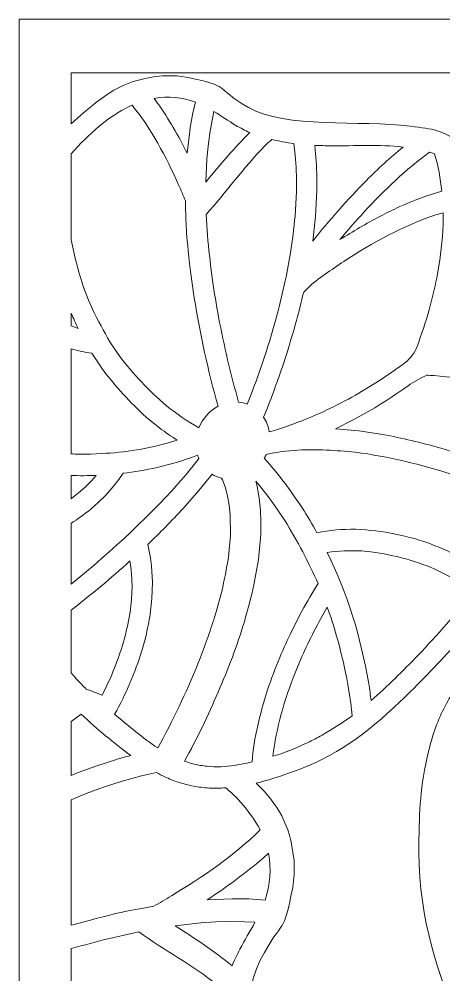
# Model space of a CAD drawing. Header units: centimetres. Extents: x -9.5 to 7.2, y -13.8 to 13.8.
# Drawn here: x 0.1 to 2.68, y 8.04 to 13.85 of the extents above; entities that cross this region are included whole.
import ezdxf

# ---------------------------------------------------------------- set-up
doc = ezdxf.new("R2010")
doc.units = ezdxf.units.CM
doc.header["$MEASUREMENT"] = 0
doc.layers.add('layer 1', color=7, linetype='Continuous')

msp = doc.modelspace()

# ---------------------------------------------------------------- linework, layer by layer
at = {"layer": 'layer 1', "color": 242, "lineweight": 9}
for points, knots in [([(0.09502, 13.84713), (0.09502, 13.84713), (7.15989, 13.84713), (7.15989, 13.84713), (7.15989, 13.84713), (7.15989, 13.84713), (7.15989, -13.84713), (7.15989, -13.84713), (7.15989, -13.84713), (7.15989, -13.84713), (0.09502, -13.84713), (0.09502, -13.84713), (0.09502, -13.84713), (0.09502, -13.84713), (0.09502, 13.84713), (0.09502, 13.84713)], [0, 0, 0, 0, 0.2, 0.2, 0.2, 0.2, 0.4, 0.4, 0.4, 0.4, 0.6, 0.6, 0.6, 0.6, 1, 1, 1, 1]), ([(0.41219, 13.52), (0.41219, 13.52), (2.96224, 13.52), (2.96224, 13.52), (2.96224, 13.52), (2.95481, 13.50614), (2.94742, 13.49221), (2.93996, 13.47814), (2.93996, 13.47814), (2.87587, 13.35315), (2.81813, 13.22754), (2.76723, 13.10275), (2.76723, 13.10275), (2.66038, 13.17317), (2.61745, 13.17785), (2.47259, 13.19685), (2.47259, 13.19685), (2.16677, 13.23313), (1.71566, 13.18118), (1.49009, 13.30989), (1.49009, 13.30989), (1.26379, 13.44274), (1.39188, 13.4337), (1.12167, 13.49265), (1.12167, 13.49265), (1.12167, 13.49265), (1.0692, 13.50048), (1.0692, 13.50048), (1.0692, 13.50048), (1.03435, 13.50328), (1.00107, 13.50378), (0.96589, 13.502), (0.96589, 13.502), (0.7481, 13.48158), (0.63706, 13.40982), (0.47008, 13.26293), (0.47008, 13.26293), (0.47008, 13.26293), (0.41219, 13.21021), (0.41219, 13.21021), (0.41219, 13.21021), (0.41219, 13.21021), (0.41219, 13.52), (0.41219, 13.52)], [0, 0, 0, 0, 0.0833333, 0.0833333, 0.0833333, 0.0833333, 0.1666667, 0.1666667, 0.1666667, 0.1666667, 0.25, 0.25, 0.25, 0.25, 0.3333333, 0.3333333, 0.3333333, 0.3333333, 0.4166667, 0.4166667, 0.4166667, 0.4166667, 0.5, 0.5, 0.5, 0.5, 0.5833333, 0.5833333, 0.5833333, 0.5833333, 0.6666667, 0.6666667, 0.6666667, 0.6666667, 0.75, 0.75, 0.75, 0.75, 0.8333333, 0.8333333, 0.8333333, 0.8333333, 1, 1, 1, 1]), ([(1.11639, 13.03154), (1.11639, 13.03154), (1.13196, 13.16594), (1.13196, 13.16594), (1.13196, 13.16594), (1.14199, 13.22495), (1.15152, 13.28475), (1.16721, 13.3429), (1.16721, 13.3429), (1.08719, 13.37185), (1.00233, 13.38102), (0.91579, 13.36563), (0.91579, 13.36563), (0.91579, 13.36563), (0.93724, 13.33662), (0.93724, 13.33662), (0.93724, 13.33662), (1.00463, 13.24006), (1.06354, 13.13809), (1.11639, 13.03154)], [0, 0, 0, 0, 0.1666667, 0.1666667, 0.1666667, 0.1666667, 0.3333333, 0.3333333, 0.3333333, 0.3333333, 0.5, 0.5, 0.5, 0.5, 0.6666667, 0.6666667, 0.6666667, 0.6666667, 1, 1, 1, 1]), ([(0.41219, 12.50556), (0.41219, 12.50556), (0.41219, 13.02805), (0.41219, 13.02805), (0.41219, 13.02805), (0.46455, 13.08877), (0.52068, 13.1449), (0.58172, 13.1965), (0.58172, 13.1965), (0.58172, 13.1965), (0.61751, 13.22495), (0.61751, 13.22495), (0.61751, 13.22495), (0.66993, 13.26388), (0.72288, 13.29725), (0.78151, 13.32383), (0.78151, 13.32383), (0.8993, 13.18086), (0.98693, 13.0109), (1.06463, 12.83978), (1.06463, 12.83978), (1.07876, 12.80787), (1.09276, 12.77593), (1.10614, 12.74366), (1.10614, 12.74366), (1.11014, 12.57897), (1.10635, 12.58109), (1.13691, 12.31413), (1.13691, 12.31413), (1.13691, 12.31413), (1.15945, 12.15375), (1.15945, 12.15375), (1.15945, 12.15375), (1.19643, 11.93027), (1.2432, 11.70956), (1.30463, 11.4939), (1.30463, 11.4939), (1.25272, 11.46635), (1.2109, 11.41964), (1.18808, 11.36373), (1.18808, 11.36373), (1.11801, 11.40137), (1.05289, 11.44869), (0.99027, 11.49758), (0.99027, 11.49758), (0.88228, 11.59104), (0.78977, 11.68664), (0.70299, 11.80214), (0.70299, 11.80214), (0.70299, 11.80214), (0.66269, 11.86094), (0.66269, 11.86094), (0.66269, 11.86094), (0.61983, 11.93007), (0.59177, 11.9832), (0.55088, 12.06232), (0.55088, 12.06232), (0.55088, 12.06232), (0.51776, 12.13812), (0.51776, 12.13812), (0.51776, 12.13812), (0.51776, 12.13812), (0.48729, 12.21848), (0.48729, 12.21848), (0.48729, 12.21848), (0.48729, 12.21848), (0.45971, 12.30346), (0.45971, 12.30346), (0.45971, 12.30346), (0.45971, 12.30346), (0.43557, 12.39323), (0.43557, 12.39323), (0.43557, 12.39323), (0.43557, 12.39323), (0.4151, 12.48787), (0.4151, 12.48787), (0.4151, 12.48787), (0.4151, 12.48787), (0.41219, 12.50556), (0.41219, 12.50556)], [0, 0, 0, 0, 0.047619, 0.047619, 0.047619, 0.047619, 0.0952381, 0.0952381, 0.0952381, 0.0952381, 0.1428571, 0.1428571, 0.1428571, 0.1428571, 0.1904762, 0.1904762, 0.1904762, 0.1904762, 0.2380952, 0.2380952, 0.2380952, 0.2380952, 0.2857143, 0.2857143, 0.2857143, 0.2857143, 0.3333333, 0.3333333, 0.3333333, 0.3333333, 0.3809524, 0.3809524, 0.3809524, 0.3809524, 0.4285714, 0.4285714, 0.4285714, 0.4285714, 0.4761905, 0.4761905, 0.4761905, 0.4761905, 0.5238095, 0.5238095, 0.5238095, 0.5238095, 0.5714286, 0.5714286, 0.5714286, 0.5714286, 0.6190476, 0.6190476, 0.6190476, 0.6190476, 0.6666667, 0.6666667, 0.6666667, 0.6666667, 0.7142857, 0.7142857, 0.7142857, 0.7142857, 0.7619048, 0.7619048, 0.7619048, 0.7619048, 0.8095238, 0.8095238, 0.8095238, 0.8095238, 0.8571429, 0.8571429, 0.8571429, 0.8571429, 0.9047619, 0.9047619, 0.9047619, 0.9047619, 1, 1, 1, 1]), ([(1.27964, 13.2857), (1.27964, 13.2857), (1.26793, 13.23197), (1.26793, 13.23197), (1.26793, 13.23197), (1.26793, 13.23197), (1.25474, 13.15475), (1.25474, 13.15475), (1.25474, 13.15475), (1.25474, 13.15475), (1.24452, 13.07578), (1.24452, 13.07578), (1.24452, 13.07578), (1.24452, 13.07578), (1.23708, 12.99541), (1.23708, 12.99541), (1.23708, 12.99541), (1.23708, 12.99541), (1.23094, 12.85705), (1.23094, 12.85705), (1.23094, 12.85705), (1.31521, 12.961), (1.40273, 13.06343), (1.49712, 13.15771), (1.49712, 13.15771), (1.46792, 13.17023), (1.44036, 13.18518), (1.41302, 13.20129), (1.41302, 13.20129), (1.36795, 13.22842), (1.32396, 13.25735), (1.27964, 13.2857)], [0, 0, 0, 0, 0.1111111, 0.1111111, 0.1111111, 0.1111111, 0.2222222, 0.2222222, 0.2222222, 0.2222222, 0.3333333, 0.3333333, 0.3333333, 0.3333333, 0.4444444, 0.4444444, 0.4444444, 0.4444444, 0.5555556, 0.5555556, 0.5555556, 0.5555556, 0.6666667, 0.6666667, 0.6666667, 0.6666667, 0.7777778, 0.7777778, 0.7777778, 0.7777778, 1, 1, 1, 1]), ([(1.42941, 11.51947), (1.44766, 11.51777), (1.46519, 11.51363), (1.48172, 11.50745), (1.48172, 11.50745), (1.55673, 11.69211), (1.61774, 11.88147), (1.66956, 12.07334), (1.66956, 12.07334), (1.68713, 12.14265), (1.70328, 12.21184), (1.71834, 12.28165), (1.71834, 12.28165), (1.71834, 12.28165), (1.74517, 12.42716), (1.74517, 12.42716), (1.74517, 12.42716), (1.75634, 12.50181), (1.76552, 12.57552), (1.77283, 12.65045), (1.77283, 12.65045), (1.77283, 12.65045), (1.78081, 12.79996), (1.78081, 12.79996), (1.78081, 12.79996), (1.78081, 12.79996), (1.78112, 12.87415), (1.78112, 12.87415), (1.78112, 12.87415), (1.78112, 12.87415), (1.77875, 12.9476), (1.77875, 12.9476), (1.77875, 12.9476), (1.77875, 12.9476), (1.7734, 13.02012), (1.7734, 13.02012), (1.7734, 13.02012), (1.7734, 13.02012), (1.76514, 13.0907), (1.76514, 13.0907), (1.76514, 13.0907), (1.71973, 13.09673), (1.67516, 13.10538), (1.63082, 13.11588), (1.63082, 13.11588), (1.61668, 13.10307), (1.60302, 13.08967), (1.58939, 13.07645), (1.58939, 13.07645), (1.45703, 12.94427), (1.35266, 12.79325), (1.23308, 12.6604), (1.23308, 12.6604), (1.23308, 12.6604), (1.2432, 12.50158), (1.2432, 12.50158), (1.2432, 12.50158), (1.25088, 12.42089), (1.25998, 12.34109), (1.27061, 12.261), (1.27061, 12.261), (1.2819, 12.18545), (1.29424, 12.11055), (1.3077, 12.03562), (1.3077, 12.03562), (1.34141, 11.86161), (1.38026, 11.6885), (1.42941, 11.51947)], [0, 0, 0, 0, 0.0555556, 0.0555556, 0.0555556, 0.0555556, 0.1111111, 0.1111111, 0.1111111, 0.1111111, 0.1666667, 0.1666667, 0.1666667, 0.1666667, 0.2222222, 0.2222222, 0.2222222, 0.2222222, 0.2777778, 0.2777778, 0.2777778, 0.2777778, 0.3333333, 0.3333333, 0.3333333, 0.3333333, 0.3888889, 0.3888889, 0.3888889, 0.3888889, 0.4444444, 0.4444444, 0.4444444, 0.4444444, 0.5, 0.5, 0.5, 0.5, 0.5555556, 0.5555556, 0.5555556, 0.5555556, 0.6111111, 0.6111111, 0.6111111, 0.6111111, 0.6666667, 0.6666667, 0.6666667, 0.6666667, 0.7222222, 0.7222222, 0.7222222, 0.7222222, 0.7777778, 0.7777778, 0.7777778, 0.7777778, 0.8333333, 0.8333333, 0.8333333, 0.8333333, 0.8888889, 0.8888889, 0.8888889, 0.8888889, 1, 1, 1, 1]), ([(1.89279, 13.07977), (1.90033, 13.01519), (1.9033, 12.95082), (1.90539, 12.88539), (1.90539, 12.88539), (1.90539, 12.88539), (1.90508, 12.80641), (1.90508, 12.80641), (1.90508, 12.80641), (1.90508, 12.80641), (1.89672, 12.64836), (1.89672, 12.64836), (1.89672, 12.64836), (1.89672, 12.64836), (1.87991, 12.49746), (1.87991, 12.49746), (1.87991, 12.49746), (1.98213, 12.62683), (2.09068, 12.74937), (2.20581, 12.86633), (2.20581, 12.86633), (2.24148, 12.90156), (2.27745, 12.9361), (2.31415, 12.97016), (2.31415, 12.97016), (2.35192, 13.00413), (2.38994, 13.03719), (2.42893, 13.06974), (2.42893, 13.06974), (2.28387, 13.08499), (2.13561, 13.0761), (1.98904, 13.07713), (1.98904, 13.07713), (1.95683, 13.07755), (1.92477, 13.07829), (1.89279, 13.07977)], [0, 0, 0, 0, 0.1, 0.1, 0.1, 0.1, 0.2, 0.2, 0.2, 0.2, 0.3, 0.3, 0.3, 0.3, 0.4, 0.4, 0.4, 0.4, 0.5, 0.5, 0.5, 0.5, 0.6, 0.6, 0.6, 0.6, 0.7, 0.7, 0.7, 0.7, 0.8, 0.8, 0.8, 0.8, 1, 1, 1, 1]), ([(2.59039, 13.03853), (2.44585, 12.9333), (2.31546, 12.80676), (2.19218, 12.67517), (2.19218, 12.67517), (2.14185, 12.6201), (2.09248, 12.56432), (2.04476, 12.50682), (2.04476, 12.50682), (2.12447, 12.5574), (2.20513, 12.60428), (2.28806, 12.64836), (2.28806, 12.64836), (2.32806, 12.66879), (2.36809, 12.68831), (2.40877, 12.70721), (2.40877, 12.70721), (2.49192, 12.74377), (2.57762, 12.77895), (2.66467, 12.80077), (2.66467, 12.80077), (2.65615, 12.87822), (2.64302, 12.95512), (2.62012, 13.02838), (2.62012, 13.02838), (2.62012, 13.02838), (2.59039, 13.03853), (2.59039, 13.03853)], [0, 0, 0, 0, 0.125, 0.125, 0.125, 0.125, 0.25, 0.25, 0.25, 0.25, 0.375, 0.375, 0.375, 0.375, 0.5, 0.5, 0.5, 0.5, 0.625, 0.625, 0.625, 0.625, 0.75, 0.75, 0.75, 0.75, 1, 1, 1, 1]), ([(1.58095, 11.42783), (1.59815, 11.40187), (1.61003, 11.37145), (1.61507, 11.33827), (1.61507, 11.33827), (1.68249, 11.35771), (1.74833, 11.38069), (1.81461, 11.40601), (1.81461, 11.40601), (1.86579, 11.42681), (1.91615, 11.44869), (1.96659, 11.47184), (1.96659, 11.47184), (2.02507, 11.50025), (2.08234, 11.52997), (2.13972, 11.5614), (2.13972, 11.5614), (2.13972, 11.5614), (2.26382, 11.6358), (2.26382, 11.6358), (2.26382, 11.6358), (2.32383, 11.6752), (2.3827, 11.71549), (2.44028, 11.75855), (2.44028, 11.75855), (2.47584, 11.78516), (2.50045, 11.82165), (2.51375, 11.85709), (2.51375, 11.85709), (2.54135, 11.93042), (2.56554, 12.00422), (2.58746, 12.07962), (2.58746, 12.07962), (2.60511, 12.14464), (2.62055, 12.20918), (2.6342, 12.27508), (2.6342, 12.27508), (2.6342, 12.27508), (2.65249, 12.38206), (2.65249, 12.38206), (2.65249, 12.38206), (2.66506, 12.47746), (2.67512, 12.57501), (2.67237, 12.67039), (2.67237, 12.67039), (2.46992, 12.61223), (2.27954, 12.50838), (2.09835, 12.39343), (2.09835, 12.39343), (2.02106, 12.34318), (1.94481, 12.291), (1.87146, 12.23434), (1.87146, 12.23434), (1.82581, 12.18387), (1.82841, 12.20727), (1.81362, 12.14378), (1.81362, 12.14378), (1.78131, 12.00542), (1.73967, 11.86825), (1.69513, 11.73306), (1.69513, 11.73306), (1.65987, 11.63041), (1.62295, 11.52809), (1.58095, 11.42783)], [0, 0, 0, 0, 0.0588235, 0.0588235, 0.0588235, 0.0588235, 0.1176471, 0.1176471, 0.1176471, 0.1176471, 0.1764706, 0.1764706, 0.1764706, 0.1764706, 0.2352941, 0.2352941, 0.2352941, 0.2352941, 0.2941176, 0.2941176, 0.2941176, 0.2941176, 0.3529412, 0.3529412, 0.3529412, 0.3529412, 0.4117647, 0.4117647, 0.4117647, 0.4117647, 0.4705882, 0.4705882, 0.4705882, 0.4705882, 0.5294118, 0.5294118, 0.5294118, 0.5294118, 0.5882353, 0.5882353, 0.5882353, 0.5882353, 0.6470588, 0.6470588, 0.6470588, 0.6470588, 0.7058824, 0.7058824, 0.7058824, 0.7058824, 0.7647059, 0.7647059, 0.7647059, 0.7647059, 0.8235294, 0.8235294, 0.8235294, 0.8235294, 0.8823529, 0.8823529, 0.8823529, 0.8823529, 1, 1, 1, 1]), ([(0.41219, 11.98222), (0.41219, 11.98222), (0.41219, 12.05931), (0.41219, 12.05931), (0.41219, 12.05931), (0.42511, 12.02835), (0.43875, 11.99774), (0.45369, 11.96764), (0.45369, 11.96764), (0.43961, 11.97219), (0.42587, 11.97705), (0.41219, 11.98222)], [0, 0, 0, 0, 0.25, 0.25, 0.25, 0.25, 0.5, 0.5, 0.5, 0.5, 1, 1, 1, 1]), ([(0.41219, 11.20467), (0.41219, 11.20467), (0.41219, 11.84253), (0.41219, 11.84253), (0.41219, 11.84253), (0.45257, 11.83047), (0.4934, 11.82175), (0.53651, 11.81768), (0.53651, 11.81768), (0.53651, 11.81768), (0.60173, 11.71918), (0.60173, 11.71918), (0.60173, 11.71918), (0.68315, 11.61083), (0.76943, 11.519), (0.86804, 11.42736), (0.86804, 11.42736), (0.86804, 11.42736), (0.95054, 11.36068), (0.95054, 11.36068), (0.95054, 11.36068), (0.98523, 11.33534), (1.02005, 11.31103), (1.05613, 11.28777), (1.05613, 11.28777), (1.05613, 11.28777), (0.99458, 11.26914), (0.99458, 11.26914), (0.99458, 11.26914), (0.99458, 11.26914), (0.91518, 11.24902), (0.91518, 11.24902), (0.91518, 11.24902), (0.91518, 11.24902), (0.83623, 11.23286), (0.83623, 11.23286), (0.83623, 11.23286), (0.83623, 11.23286), (0.75796, 11.22039), (0.75796, 11.22039), (0.75796, 11.22039), (0.67719, 11.21092), (0.62486, 11.20778), (0.52886, 11.20248), (0.52886, 11.20248), (0.52886, 11.20248), (0.45498, 11.20236), (0.45498, 11.20236), (0.45498, 11.20236), (0.44063, 11.20303), (0.42638, 11.20383), (0.41219, 11.20467)], [0, 0, 0, 0, 0.0714286, 0.0714286, 0.0714286, 0.0714286, 0.1428571, 0.1428571, 0.1428571, 0.1428571, 0.2142857, 0.2142857, 0.2142857, 0.2142857, 0.2857143, 0.2857143, 0.2857143, 0.2857143, 0.3571429, 0.3571429, 0.3571429, 0.3571429, 0.4285714, 0.4285714, 0.4285714, 0.4285714, 0.5, 0.5, 0.5, 0.5, 0.5714286, 0.5714286, 0.5714286, 0.5714286, 0.6428571, 0.6428571, 0.6428571, 0.6428571, 0.7142857, 0.7142857, 0.7142857, 0.7142857, 0.7857143, 0.7857143, 0.7857143, 0.7857143, 0.8571429, 0.8571429, 0.8571429, 0.8571429, 1, 1, 1, 1]), ([(2.57314, 11.68283), (2.53315, 11.66248), (2.49598, 11.64494), (2.45915, 11.6186), (2.45915, 11.6186), (2.39321, 11.57114), (2.32563, 11.52756), (2.2568, 11.48504), (2.2568, 11.48504), (2.2568, 11.48504), (2.12986, 11.41329), (2.12986, 11.41329), (2.12986, 11.41329), (2.12986, 11.41329), (2.01922, 11.35768), (2.01922, 11.35768), (2.01922, 11.35768), (2.01922, 11.35768), (2.16106, 11.34491), (2.16106, 11.34491), (2.16106, 11.34491), (2.16106, 11.34491), (2.30695, 11.32292), (2.30695, 11.32292), (2.30695, 11.32292), (2.42378, 11.30067), (2.53706, 11.27253), (2.65133, 11.24163), (2.65133, 11.24163), (2.83979, 11.18514), (3.02479, 11.11881), (3.20329, 11.03721), (3.20329, 11.03721), (3.20329, 11.03721), (3.2284, 11.12438), (3.2284, 11.12438), (3.2284, 11.12438), (3.25798, 11.24248), (3.27951, 11.3609), (3.28683, 11.48138), (3.28683, 11.48138), (3.28683, 11.48138), (3.27769, 11.48698), (3.27769, 11.48698), (3.27769, 11.48698), (3.25848, 11.49834), (3.23897, 11.50894), (3.21912, 11.51915), (3.21912, 11.51915), (3.03309, 11.61182), (2.82547, 11.66555), (2.61519, 11.68039), (2.61519, 11.68039), (2.60118, 11.6813), (2.58714, 11.68216), (2.57314, 11.68283)], [0, 0, 0, 0, 0.0666667, 0.0666667, 0.0666667, 0.0666667, 0.1333333, 0.1333333, 0.1333333, 0.1333333, 0.2, 0.2, 0.2, 0.2, 0.2666667, 0.2666667, 0.2666667, 0.2666667, 0.3333333, 0.3333333, 0.3333333, 0.3333333, 0.4, 0.4, 0.4, 0.4, 0.4666667, 0.4666667, 0.4666667, 0.4666667, 0.5333333, 0.5333333, 0.5333333, 0.5333333, 0.6, 0.6, 0.6, 0.6, 0.6666667, 0.6666667, 0.6666667, 0.6666667, 0.7333333, 0.7333333, 0.7333333, 0.7333333, 0.8, 0.8, 0.8, 0.8, 0.8666667, 0.8666667, 0.8666667, 0.8666667, 1, 1, 1, 1]), ([(1.59664, 11.20102), (1.5932, 11.19314), (1.58944, 11.18548), (1.58528, 11.17803), (1.58528, 11.17803), (1.63046, 11.12765), (1.67264, 11.07529), (1.71462, 11.02171), (1.71462, 11.02171), (1.7834, 10.92672), (1.8498, 10.82965), (1.9058, 10.72512), (1.9058, 10.72512), (1.98386, 10.74201), (2.06212, 10.7463), (2.14061, 10.7473), (2.14061, 10.7473), (2.31021, 10.73789), (2.45688, 10.70988), (2.61492, 10.65052), (2.61492, 10.65052), (2.65283, 10.63513), (2.69002, 10.61891), (2.72709, 10.60163), (2.72709, 10.60163), (2.79888, 10.56607), (2.86757, 10.52748), (2.93417, 10.48275), (2.93417, 10.48275), (2.9811, 10.55241), (3.02348, 10.62481), (3.06299, 10.69917), (3.06299, 10.69917), (3.09835, 10.76829), (3.1318, 10.83888), (3.15924, 10.9115), (3.15924, 10.9115), (3.01994, 10.97514), (2.87743, 11.02947), (2.73199, 11.07833), (2.73199, 11.07833), (2.53663, 11.14047), (2.34268, 11.18754), (2.1382, 11.21538), (2.1382, 11.21538), (2.01921, 11.22603), (1.90862, 11.23282), (1.78858, 11.22787), (1.78858, 11.22787), (1.72506, 11.22244), (1.66037, 11.21761), (1.59767, 11.20131), (1.59767, 11.20131), (1.59734, 11.20123), (1.59698, 11.20108), (1.59664, 11.20102)], [0, 0, 0, 0, 0.0666667, 0.0666667, 0.0666667, 0.0666667, 0.1333333, 0.1333333, 0.1333333, 0.1333333, 0.2, 0.2, 0.2, 0.2, 0.2666667, 0.2666667, 0.2666667, 0.2666667, 0.3333333, 0.3333333, 0.3333333, 0.3333333, 0.4, 0.4, 0.4, 0.4, 0.4666667, 0.4666667, 0.4666667, 0.4666667, 0.5333333, 0.5333333, 0.5333333, 0.5333333, 0.6, 0.6, 0.6, 0.6, 0.6666667, 0.6666667, 0.6666667, 0.6666667, 0.7333333, 0.7333333, 0.7333333, 0.7333333, 0.8, 0.8, 0.8, 0.8, 0.8666667, 0.8666667, 0.8666667, 0.8666667, 1, 1, 1, 1]), ([(0.41219, 10.41378), (0.41219, 10.41378), (0.41219, 10.78297), (0.41219, 10.78297), (0.41219, 10.78297), (0.45207, 10.80871), (0.49147, 10.837), (0.53069, 10.86839), (0.53069, 10.86839), (0.53069, 10.86839), (0.57585, 10.90875), (0.57585, 10.90875), (0.57585, 10.90875), (0.57585, 10.90875), (0.61935, 10.95212), (0.61935, 10.95212), (0.61935, 10.95212), (0.61935, 10.95212), (0.66095, 10.99872), (0.66095, 10.99872), (0.66095, 10.99872), (0.66095, 10.99872), (0.70032, 11.04852), (0.70032, 11.04852), (0.70032, 11.04852), (0.70032, 11.04852), (0.72672, 11.08661), (0.72672, 11.08661), (0.72672, 11.08661), (0.79619, 11.09472), (0.86422, 11.10768), (0.93326, 11.12178), (0.93326, 11.12178), (1.01641, 11.14275), (1.09946, 11.16513), (1.1804, 11.19634), (1.1804, 11.19634), (1.18249, 11.18977), (1.18487, 11.18343), (1.18755, 11.17715), (1.18755, 11.17715), (1.15826, 11.13885), (1.12815, 11.10157), (1.09741, 11.06429), (1.09741, 11.06429), (0.91195, 10.84894), (0.65768, 10.61242), (0.41219, 10.41378)], [0, 0, 0, 0, 0.0769231, 0.0769231, 0.0769231, 0.0769231, 0.1538462, 0.1538462, 0.1538462, 0.1538462, 0.2307692, 0.2307692, 0.2307692, 0.2307692, 0.3076923, 0.3076923, 0.3076923, 0.3076923, 0.3846154, 0.3846154, 0.3846154, 0.3846154, 0.4615385, 0.4615385, 0.4615385, 0.4615385, 0.5384615, 0.5384615, 0.5384615, 0.5384615, 0.6153846, 0.6153846, 0.6153846, 0.6153846, 0.6923077, 0.6923077, 0.6923077, 0.6923077, 0.7692308, 0.7692308, 0.7692308, 0.7692308, 0.8461538, 0.8461538, 0.8461538, 0.8461538, 1, 1, 1, 1]), ([(0.41219, 10.93203), (0.41219, 10.93203), (0.41219, 11.07324), (0.41219, 11.07324), (0.41219, 11.07324), (0.46259, 11.07169), (0.51319, 11.07185), (0.56392, 11.07383), (0.56392, 11.07383), (0.56392, 11.07383), (0.5342, 11.04053), (0.5342, 11.04053), (0.5342, 11.04053), (0.5342, 11.04053), (0.49644, 11.00284), (0.49644, 11.00284), (0.49644, 11.00284), (0.49644, 11.00284), (0.45688, 10.96761), (0.45688, 10.96761), (0.45688, 10.96761), (0.45688, 10.96761), (0.41586, 10.93467), (0.41586, 10.93467), (0.41586, 10.93467), (0.41586, 10.93467), (0.41219, 10.93203), (0.41219, 10.93203)], [0, 0, 0, 0, 0.125, 0.125, 0.125, 0.125, 0.25, 0.25, 0.25, 0.25, 0.375, 0.375, 0.375, 0.375, 0.5, 0.5, 0.5, 0.5, 0.625, 0.625, 0.625, 0.625, 0.75, 0.75, 0.75, 0.75, 1, 1, 1, 1]), ([(0.95423, 9.44617), (1.04512, 9.61376), (1.12435, 9.78531), (1.19544, 9.96207), (1.19544, 9.96207), (1.22942, 10.05091), (1.26034, 10.13934), (1.28896, 10.23003), (1.28896, 10.23003), (1.28896, 10.23003), (1.32705, 10.36888), (1.32705, 10.36888), (1.32705, 10.36888), (1.34291, 10.4382), (1.35611, 10.50602), (1.36717, 10.57601), (1.36717, 10.57601), (1.36717, 10.57601), (1.37955, 10.70896), (1.37955, 10.70896), (1.37955, 10.70896), (1.37955, 10.70896), (1.3783, 10.83451), (1.3783, 10.83451), (1.3783, 10.83451), (1.3783, 10.83451), (1.37213, 10.89373), (1.37213, 10.89373), (1.37213, 10.89373), (1.37213, 10.89373), (1.36198, 10.95013), (1.36198, 10.95013), (1.36198, 10.95013), (1.36198, 10.95013), (1.34784, 11.00344), (1.34784, 11.00344), (1.34784, 11.00344), (1.34784, 11.00344), (1.33164, 11.04788), (1.33164, 11.04788), (1.33164, 11.04788), (1.33164, 11.04788), (1.32588, 11.05653), (1.32588, 11.05653), (1.32588, 11.05653), (1.3051, 11.06184), (1.28573, 11.07034), (1.26807, 11.08153), (1.26807, 11.08153), (1.26807, 11.08153), (1.18802, 10.98202), (1.18802, 10.98202), (1.18802, 10.98202), (1.18802, 10.98202), (1.09216, 10.87293), (1.09216, 10.87293), (1.09216, 10.87293), (1.02204, 10.79774), (0.95093, 10.72413), (0.87659, 10.65373), (0.87659, 10.65373), (0.87659, 10.65373), (0.89354, 10.57373), (0.89354, 10.57373), (0.89354, 10.57373), (0.89354, 10.57373), (0.90022, 10.5238), (0.90022, 10.5238), (0.90022, 10.5238), (0.90022, 10.5238), (0.90607, 10.42425), (0.90607, 10.42425), (0.90607, 10.42425), (0.90607, 10.42425), (0.90283, 10.32625), (0.90283, 10.32625), (0.90283, 10.32625), (0.90283, 10.32625), (0.89202, 10.2307), (0.89202, 10.2307), (0.89202, 10.2307), (0.88433, 10.18444), (0.87529, 10.13934), (0.86464, 10.09358), (0.86464, 10.09358), (0.86464, 10.09358), (0.84087, 10.00768), (0.84087, 10.00768), (0.84087, 10.00768), (0.79825, 9.87367), (0.74467, 9.7453), (0.67557, 9.62233), (0.67557, 9.62233), (0.7607, 9.55023), (0.84507, 9.47839), (0.93821, 9.41721), (0.93821, 9.41721), (0.93821, 9.41721), (0.95423, 9.44617), (0.95423, 9.44617)], [0, 0, 0, 0, 0.0384615, 0.0384615, 0.0384615, 0.0384615, 0.0769231, 0.0769231, 0.0769231, 0.0769231, 0.1153846, 0.1153846, 0.1153846, 0.1153846, 0.1538462, 0.1538462, 0.1538462, 0.1538462, 0.1923077, 0.1923077, 0.1923077, 0.1923077, 0.2307692, 0.2307692, 0.2307692, 0.2307692, 0.2692308, 0.2692308, 0.2692308, 0.2692308, 0.3076923, 0.3076923, 0.3076923, 0.3076923, 0.3461538, 0.3461538, 0.3461538, 0.3461538, 0.3846154, 0.3846154, 0.3846154, 0.3846154, 0.4230769, 0.4230769, 0.4230769, 0.4230769, 0.4615385, 0.4615385, 0.4615385, 0.4615385, 0.5, 0.5, 0.5, 0.5, 0.5384615, 0.5384615, 0.5384615, 0.5384615, 0.5769231, 0.5769231, 0.5769231, 0.5769231, 0.6153846, 0.6153846, 0.6153846, 0.6153846, 0.6538462, 0.6538462, 0.6538462, 0.6538462, 0.6923077, 0.6923077, 0.6923077, 0.6923077, 0.7307692, 0.7307692, 0.7307692, 0.7307692, 0.7692308, 0.7692308, 0.7692308, 0.7692308, 0.8076923, 0.8076923, 0.8076923, 0.8076923, 0.8461538, 0.8461538, 0.8461538, 0.8461538, 0.8846154, 0.8846154, 0.8846154, 0.8846154, 0.9230769, 0.9230769, 0.9230769, 0.9230769, 1, 1, 1, 1]), ([(1.53321, 11.03809), (1.53321, 11.03809), (1.54169, 11.00637), (1.54169, 11.00637), (1.54169, 11.00637), (1.54169, 11.00637), (1.55435, 10.9353), (1.55435, 10.9353), (1.55435, 10.9353), (1.55435, 10.9353), (1.56199, 10.86263), (1.56199, 10.86263), (1.56199, 10.86263), (1.56199, 10.86263), (1.56492, 10.78872), (1.56492, 10.78872), (1.56492, 10.78872), (1.56492, 10.78872), (1.56351, 10.71375), (1.56351, 10.71375), (1.56351, 10.71375), (1.56351, 10.71375), (1.54946, 10.5621), (1.54946, 10.5621), (1.54946, 10.5621), (1.54946, 10.5621), (1.52261, 10.40966), (1.52261, 10.40966), (1.52261, 10.40966), (1.50517, 10.33348), (1.48585, 10.2591), (1.46414, 10.18395), (1.46414, 10.18395), (1.44129, 10.11131), (1.4171, 10.03988), (1.39117, 9.96815), (1.39117, 9.96815), (1.33621, 9.82451), (1.27595, 9.68522), (1.20908, 9.54651), (1.20908, 9.54651), (1.17409, 9.47591), (1.13831, 9.40572), (1.09993, 9.33683), (1.09993, 9.33683), (1.11911, 9.33013), (1.13863, 9.32419), (1.15891, 9.31886), (1.15891, 9.31886), (1.18504, 9.31322), (1.21056, 9.3089), (1.23718, 9.30566), (1.23718, 9.30566), (1.26556, 9.30353), (1.29304, 9.30283), (1.3216, 9.30322), (1.3216, 9.30322), (1.3216, 9.30322), (1.38211, 9.30822), (1.38211, 9.30822), (1.38211, 9.30822), (1.42539, 9.31456), (1.46807, 9.32248), (1.51101, 9.33211), (1.51101, 9.33211), (1.52212, 9.48005), (1.55988, 9.62746), (1.60522, 9.77002), (1.60522, 9.77002), (1.62788, 9.83687), (1.65243, 9.90217), (1.67912, 9.96774), (1.67912, 9.96774), (1.70301, 10.02325), (1.7279, 10.0777), (1.75416, 10.13232), (1.75416, 10.13232), (1.75416, 10.13232), (1.81461, 10.249), (1.81461, 10.249), (1.81461, 10.249), (1.84616, 10.30546), (1.8783, 10.36106), (1.91208, 10.41625), (1.91208, 10.41625), (1.86028, 10.53731), (1.78372, 10.68168), (1.70973, 10.80067), (1.70973, 10.80067), (1.70973, 10.80067), (1.66398, 10.86887), (1.66398, 10.86887), (1.66398, 10.86887), (1.66398, 10.86887), (1.61496, 10.93649), (1.61496, 10.93649), (1.61496, 10.93649), (1.61496, 10.93649), (1.56265, 11.00344), (1.56265, 11.00344), (1.56265, 11.00344), (1.56265, 11.00344), (1.53321, 11.03809), (1.53321, 11.03809)], [0, 0, 0, 0, 0.037037, 0.037037, 0.037037, 0.037037, 0.0740741, 0.0740741, 0.0740741, 0.0740741, 0.1111111, 0.1111111, 0.1111111, 0.1111111, 0.1481481, 0.1481481, 0.1481481, 0.1481481, 0.1851852, 0.1851852, 0.1851852, 0.1851852, 0.2222222, 0.2222222, 0.2222222, 0.2222222, 0.2592593, 0.2592593, 0.2592593, 0.2592593, 0.2962963, 0.2962963, 0.2962963, 0.2962963, 0.3333333, 0.3333333, 0.3333333, 0.3333333, 0.3703704, 0.3703704, 0.3703704, 0.3703704, 0.4074074, 0.4074074, 0.4074074, 0.4074074, 0.4444444, 0.4444444, 0.4444444, 0.4444444, 0.4814815, 0.4814815, 0.4814815, 0.4814815, 0.5185185, 0.5185185, 0.5185185, 0.5185185, 0.5555556, 0.5555556, 0.5555556, 0.5555556, 0.5925926, 0.5925926, 0.5925926, 0.5925926, 0.6296296, 0.6296296, 0.6296296, 0.6296296, 0.6666667, 0.6666667, 0.6666667, 0.6666667, 0.7037037, 0.7037037, 0.7037037, 0.7037037, 0.7407407, 0.7407407, 0.7407407, 0.7407407, 0.7777778, 0.7777778, 0.7777778, 0.7777778, 0.8148148, 0.8148148, 0.8148148, 0.8148148, 0.8518519, 0.8518519, 0.8518519, 0.8518519, 0.8888889, 0.8888889, 0.8888889, 0.8888889, 0.9259259, 0.9259259, 0.9259259, 0.9259259, 1, 1, 1, 1]), ([(3.69231, 6.18331), (3.67971, 6.19698), (3.66708, 6.21077), (3.6544, 6.22484), (3.6544, 6.22484), (3.6544, 6.22484), (3.58504, 6.3056), (3.58504, 6.3056), (3.58504, 6.3056), (3.17892, 6.80178), (3.36069, 6.54171), (3.05689, 7.12337), (3.05689, 7.12337), (2.95352, 7.32544), (2.85863, 7.53082), (2.76973, 7.73923), (2.76973, 7.73923), (2.61094, 8.12506), (2.51668, 8.42742), (2.52556, 8.86471), (2.52556, 8.86471), (2.5299, 9.07856), (2.5344, 9.19899), (2.5976, 9.45036), (2.5976, 9.45036), (2.61206, 9.49896), (2.62793, 9.5452), (2.64645, 9.59205), (2.64645, 9.59205), (2.66587, 9.63557), (2.68641, 9.67658), (2.70949, 9.71781), (2.70949, 9.71781), (2.73346, 9.75654), (2.75816, 9.79277), (2.78516, 9.82901), (2.78516, 9.82901), (2.81292, 9.86318), (2.84128, 9.89543), (2.87141, 9.92717), (2.87141, 9.92717), (2.92098, 9.9759), (2.97223, 10.01999), (3.02643, 10.06184), (3.02643, 10.06184), (3.02643, 10.06184), (3.03459, 10.07032), (3.03459, 10.07032), (3.03459, 10.07032), (3.03459, 10.07032), (3.0354, 10.06876), (3.0354, 10.06876), (3.0354, 10.06876), (3.04618, 10.07703), (3.05702, 10.08514), (3.06806, 10.09324), (3.06806, 10.09324), (3.26507, 10.23197), (3.52548, 10.38707), (3.74418, 10.49337), (3.74418, 10.49337), (3.78736, 10.5139), (3.83115, 10.53322), (3.87541, 10.55148), (3.87541, 10.55148), (3.7575, 10.64094), (3.6301, 10.74968), (3.53078, 10.84775), (3.53078, 10.84775), (3.46337, 10.91577), (3.40048, 10.98891), (3.3437, 11.06691), (3.3437, 11.06691), (3.30483, 10.93326), (3.24868, 10.79467), (3.17108, 10.64306), (3.17108, 10.64306), (3.17108, 10.64306), (3.13577, 10.57801), (3.13577, 10.57801), (3.13577, 10.57801), (2.9142, 10.19139), (3.0378, 10.37356), (2.73678, 10.03407), (2.73678, 10.03407), (2.63175, 9.91753), (2.52256, 9.80581), (2.40996, 9.69742), (2.40996, 9.69742), (2.20013, 9.50047), (2.02843, 9.36596), (1.74552, 9.2674), (1.74552, 9.2674), (1.66615, 9.23973), (1.60652, 9.21948), (1.5368, 9.20373), (1.5368, 9.20373), (1.67108, 9.06909), (1.73995, 8.95784), (1.76509, 8.74521), (1.76509, 8.74521), (1.76797, 8.70635), (1.76818, 8.66917), (1.76585, 8.62982), (1.76585, 8.62982), (1.76585, 8.62982), (1.75826, 8.56992), (1.75826, 8.56992), (1.75826, 8.56992), (1.69838, 8.25855), (1.70548, 8.40282), (1.56123, 8.12733), (1.56123, 8.12733), (1.42362, 7.85725), (1.48906, 7.37426), (1.45892, 7.02809), (1.45892, 7.02809), (1.47597, 7.02841), (1.49311, 7.02856), (1.51025, 7.02856), (1.51025, 7.02856), (1.67314, 7.026), (1.8327, 7.00513), (1.99454, 6.9717), (1.99454, 6.9717), (2.42878, 6.87628), (2.90063, 6.67723), (3.36377, 6.39843), (3.36377, 6.39843), (3.47441, 6.32986), (3.57832, 6.26293), (3.69231, 6.18331)], [0, 0, 0, 0, 0.0294118, 0.0294118, 0.0294118, 0.0294118, 0.0588235, 0.0588235, 0.0588235, 0.0588235, 0.0882353, 0.0882353, 0.0882353, 0.0882353, 0.1176471, 0.1176471, 0.1176471, 0.1176471, 0.1470588, 0.1470588, 0.1470588, 0.1470588, 0.1764706, 0.1764706, 0.1764706, 0.1764706, 0.2058824, 0.2058824, 0.2058824, 0.2058824, 0.2352941, 0.2352941, 0.2352941, 0.2352941, 0.2647059, 0.2647059, 0.2647059, 0.2647059, 0.2941176, 0.2941176, 0.2941176, 0.2941176, 0.3235294, 0.3235294, 0.3235294, 0.3235294, 0.3529412, 0.3529412, 0.3529412, 0.3529412, 0.3823529, 0.3823529, 0.3823529, 0.3823529, 0.4117647, 0.4117647, 0.4117647, 0.4117647, 0.4411765, 0.4411765, 0.4411765, 0.4411765, 0.4705882, 0.4705882, 0.4705882, 0.4705882, 0.5, 0.5, 0.5, 0.5, 0.5294118, 0.5294118, 0.5294118, 0.5294118, 0.5588235, 0.5588235, 0.5588235, 0.5588235, 0.5882353, 0.5882353, 0.5882353, 0.5882353, 0.6176471, 0.6176471, 0.6176471, 0.6176471, 0.6470588, 0.6470588, 0.6470588, 0.6470588, 0.6764706, 0.6764706, 0.6764706, 0.6764706, 0.7058824, 0.7058824, 0.7058824, 0.7058824, 0.7352941, 0.7352941, 0.7352941, 0.7352941, 0.7647059, 0.7647059, 0.7647059, 0.7647059, 0.7941176, 0.7941176, 0.7941176, 0.7941176, 0.8235294, 0.8235294, 0.8235294, 0.8235294, 0.8529412, 0.8529412, 0.8529412, 0.8529412, 0.8823529, 0.8823529, 0.8823529, 0.8823529, 0.9117647, 0.9117647, 0.9117647, 0.9117647, 0.9411765, 0.9411765, 0.9411765, 0.9411765, 1, 1, 1, 1]), ([(1.9676, 10.60543), (2.09231, 10.35466), (2.17004, 10.0972), (2.22034, 9.80717), (2.22034, 9.80717), (2.22568, 9.77329), (2.23077, 9.73945), (2.23506, 9.70527), (2.23506, 9.70527), (2.33473, 9.79142), (2.42795, 9.88571), (2.52006, 9.98073), (2.52006, 9.98073), (2.63911, 10.10518), (2.75521, 10.23449), (2.85782, 10.3743), (2.85782, 10.3743), (2.77628, 10.42909), (2.69067, 10.47377), (2.60084, 10.51322), (2.60084, 10.51322), (2.46088, 10.57005), (2.32937, 10.60043), (2.17832, 10.6153), (2.17832, 10.6153), (2.10798, 10.61762), (2.0383, 10.61685), (1.9676, 10.60543)], [0, 0, 0, 0, 0.125, 0.125, 0.125, 0.125, 0.25, 0.25, 0.25, 0.25, 0.375, 0.375, 0.375, 0.375, 0.5, 0.5, 0.5, 0.5, 0.625, 0.625, 0.625, 0.625, 0.75, 0.75, 0.75, 0.75, 1, 1, 1, 1]), ([(0.41219, 9.873), (0.41219, 9.873), (0.41219, 10.25506), (0.41219, 10.25506), (0.41219, 10.25506), (0.53441, 10.35005), (0.65348, 10.44973), (0.76892, 10.5538), (0.76892, 10.5538), (0.78821, 10.45195), (0.78304, 10.34631), (0.76927, 10.2418), (0.76927, 10.2418), (0.76927, 10.2418), (0.75388, 10.15841), (0.75388, 10.15841), (0.75388, 10.15841), (0.74459, 10.11823), (0.73427, 10.07884), (0.72274, 10.03913), (0.72274, 10.03913), (0.68968, 9.93518), (0.64947, 9.83461), (0.59942, 9.73762), (0.59942, 9.73762), (0.56686, 9.75071), (0.53473, 9.76325), (0.5025, 9.77545), (0.5025, 9.77545), (0.4848, 9.79297), (0.46738, 9.81093), (0.45036, 9.82939), (0.45036, 9.82939), (0.43736, 9.84371), (0.42464, 9.85826), (0.41219, 9.873)], [0, 0, 0, 0, 0.1, 0.1, 0.1, 0.1, 0.2, 0.2, 0.2, 0.2, 0.3, 0.3, 0.3, 0.3, 0.4, 0.4, 0.4, 0.4, 0.5, 0.5, 0.5, 0.5, 0.6, 0.6, 0.6, 0.6, 0.7, 0.7, 0.7, 0.7, 0.8, 0.8, 0.8, 0.8, 1, 1, 1, 1]), ([(2.11892, 9.61297), (2.11014, 9.71502), (2.09204, 9.81499), (2.07136, 9.9141), (2.07136, 9.9141), (2.04357, 10.03616), (2.01099, 10.15683), (1.96815, 10.27304), (1.96815, 10.27304), (1.91115, 10.17561), (1.86092, 10.07592), (1.81417, 9.97333), (1.81417, 9.97333), (1.81417, 9.97333), (1.77236, 9.87344), (1.77236, 9.87344), (1.77236, 9.87344), (1.70949, 9.70977), (1.65699, 9.53949), (1.63826, 9.36641), (1.63826, 9.36641), (1.7102, 9.38915), (1.77926, 9.41695), (1.84834, 9.4492), (1.84834, 9.4492), (1.8781, 9.46391), (1.90731, 9.47912), (1.93657, 9.49498), (1.93657, 9.49498), (1.99946, 9.53099), (2.05989, 9.56974), (2.11892, 9.61297)], [0, 0, 0, 0, 0.1111111, 0.1111111, 0.1111111, 0.1111111, 0.2222222, 0.2222222, 0.2222222, 0.2222222, 0.3333333, 0.3333333, 0.3333333, 0.3333333, 0.4444444, 0.4444444, 0.4444444, 0.4444444, 0.5555556, 0.5555556, 0.5555556, 0.5555556, 0.6666667, 0.6666667, 0.6666667, 0.6666667, 0.7777778, 0.7777778, 0.7777778, 0.7777778, 1, 1, 1, 1]), ([(0.41219, 9.24972), (0.41219, 9.24972), (0.41219, 9.57762), (0.41219, 9.57762), (0.41219, 9.57762), (0.41219, 9.57762), (0.47236, 9.62175), (0.47236, 9.62175), (0.47236, 9.62175), (0.56565, 9.53534), (0.67379, 9.4455), (0.77357, 9.37103), (0.77357, 9.37103), (0.74445, 9.36348), (0.71533, 9.35559), (0.68625, 9.34776), (0.68625, 9.34776), (0.68625, 9.34776), (0.56716, 9.3096), (0.56716, 9.3096), (0.56716, 9.3096), (0.56716, 9.3096), (0.45395, 9.2675), (0.45395, 9.2675), (0.45395, 9.2675), (0.45395, 9.2675), (0.41219, 9.24972), (0.41219, 9.24972)], [0, 0, 0, 0, 0.125, 0.125, 0.125, 0.125, 0.25, 0.25, 0.25, 0.25, 0.375, 0.375, 0.375, 0.375, 0.5, 0.5, 0.5, 0.5, 0.625, 0.625, 0.625, 0.625, 0.75, 0.75, 0.75, 0.75, 1, 1, 1, 1]), ([(0.41219, 8.33952), (0.41219, 8.33952), (0.41219, 9.10182), (0.41219, 9.10182), (0.41219, 9.10182), (0.41219, 9.10182), (0.50245, 9.1402), (0.50245, 9.1402), (0.50245, 9.1402), (0.50245, 9.1402), (0.60862, 9.17968), (0.60862, 9.17968), (0.60862, 9.17968), (0.60862, 9.17968), (0.72052, 9.21551), (0.72052, 9.21551), (0.72052, 9.21551), (0.72052, 9.21551), (0.8383, 9.24742), (0.8383, 9.24742), (0.8383, 9.24742), (0.8383, 9.24742), (0.93075, 9.26785), (0.93075, 9.26785), (0.93075, 9.26785), (0.94709, 9.25885), (0.96371, 9.25022), (0.98068, 9.24187), (0.98068, 9.24187), (1.00829, 9.22962), (1.03574, 9.21855), (1.06434, 9.20838), (1.06434, 9.20838), (1.09403, 9.19927), (1.12322, 9.1916), (1.15376, 9.18507), (1.15376, 9.18507), (1.18576, 9.17962), (1.21701, 9.17589), (1.24959, 9.17345), (1.24959, 9.17345), (1.28378, 9.17241), (1.31692, 9.17296), (1.35128, 9.17507), (1.35128, 9.17507), (1.37188, 9.15706), (1.39192, 9.13847), (1.41144, 9.11919), (1.41144, 9.11919), (1.41144, 9.11919), (1.44436, 9.08442), (1.44436, 9.08442), (1.44436, 9.08442), (1.48952, 9.03285), (1.5284, 8.97979), (1.55982, 8.91911), (1.55982, 8.91911), (1.40149, 8.76267), (1.21203, 8.63503), (1.02098, 8.5183), (1.02098, 8.5183), (0.98537, 8.49686), (0.9497, 8.4756), (0.91368, 8.45504), (0.91368, 8.45504), (0.72813, 8.42148), (0.73039, 8.42614), (0.4303, 8.34489), (0.4303, 8.34489), (0.4303, 8.34489), (0.41219, 8.33952), (0.41219, 8.33952)], [0, 0, 0, 0, 0.0526316, 0.0526316, 0.0526316, 0.0526316, 0.1052632, 0.1052632, 0.1052632, 0.1052632, 0.1578947, 0.1578947, 0.1578947, 0.1578947, 0.2105263, 0.2105263, 0.2105263, 0.2105263, 0.2631579, 0.2631579, 0.2631579, 0.2631579, 0.3157895, 0.3157895, 0.3157895, 0.3157895, 0.3684211, 0.3684211, 0.3684211, 0.3684211, 0.4210526, 0.4210526, 0.4210526, 0.4210526, 0.4736842, 0.4736842, 0.4736842, 0.4736842, 0.5263158, 0.5263158, 0.5263158, 0.5263158, 0.5789474, 0.5789474, 0.5789474, 0.5789474, 0.6315789, 0.6315789, 0.6315789, 0.6315789, 0.6842105, 0.6842105, 0.6842105, 0.6842105, 0.7368421, 0.7368421, 0.7368421, 0.7368421, 0.7894737, 0.7894737, 0.7894737, 0.7894737, 0.8421053, 0.8421053, 0.8421053, 0.8421053, 0.8947368, 0.8947368, 0.8947368, 0.8947368, 1, 1, 1, 1]), ([(1.23842, 8.4944), (1.23842, 8.4944), (1.39032, 8.50085), (1.39032, 8.50085), (1.39032, 8.50085), (1.45703, 8.50008), (1.52464, 8.50003), (1.59058, 8.49277), (1.59058, 8.49277), (1.62133, 8.58708), (1.62962, 8.68329), (1.61019, 8.77689), (1.61019, 8.77689), (1.61019, 8.77689), (1.57791, 8.74788), (1.57791, 8.74788), (1.57791, 8.74788), (1.47075, 8.65574), (1.35717, 8.57211), (1.23842, 8.4944)], [0, 0, 0, 0, 0.1666667, 0.1666667, 0.1666667, 0.1666667, 0.3333333, 0.3333333, 0.3333333, 0.3333333, 0.5, 0.5, 0.5, 0.5, 0.6666667, 0.6666667, 0.6666667, 0.6666667, 1, 1, 1, 1]), ([(1.52881, 8.35743), (1.52881, 8.35743), (1.46806, 8.36096), (1.46806, 8.36096), (1.46806, 8.36096), (1.46806, 8.36096), (1.3806, 8.36208), (1.3806, 8.36208), (1.3806, 8.36208), (1.3806, 8.36208), (1.2914, 8.3595), (1.2914, 8.3595), (1.2914, 8.3595), (1.2914, 8.3595), (1.20062, 8.35358), (1.20062, 8.35358), (1.20062, 8.35358), (1.20062, 8.35358), (1.04448, 8.33604), (1.04448, 8.33604), (1.04448, 8.33604), (1.16373, 8.26051), (1.28126, 8.18112), (1.38987, 8.09257), (1.38987, 8.09257), (1.40324, 8.12728), (1.41945, 8.1607), (1.4369, 8.19398), (1.4369, 8.19398), (1.46634, 8.24895), (1.49797, 8.3031), (1.52881, 8.35743)], [0, 0, 0, 0, 0.1111111, 0.1111111, 0.1111111, 0.1111111, 0.2222222, 0.2222222, 0.2222222, 0.2222222, 0.3333333, 0.3333333, 0.3333333, 0.3333333, 0.4444444, 0.4444444, 0.4444444, 0.4444444, 0.5555556, 0.5555556, 0.5555556, 0.5555556, 0.6666667, 0.6666667, 0.6666667, 0.6666667, 0.7777778, 0.7777778, 0.7777778, 0.7777778, 1, 1, 1, 1]), ([(0.41219, 7.69131), (0.41219, 7.69131), (0.41219, 8.19756), (0.41219, 8.19756), (0.41219, 8.19756), (0.48931, 8.21943), (0.56629, 8.24005), (0.64412, 8.25959), (0.64412, 8.25959), (0.64412, 8.25959), (0.8228, 8.29891), (0.8228, 8.29891), (0.8228, 8.29891), (0.97551, 8.18912), (1.14833, 8.09958), (1.30046, 7.97535), (1.30046, 7.97535), (1.31573, 7.96254), (1.33113, 7.94961), (1.34585, 7.93624), (1.34585, 7.93624), (1.33507, 7.88492), (1.32645, 7.83377), (1.32081, 7.78207), (1.32081, 7.78207), (1.32081, 7.78207), (1.24148, 7.76054), (1.24148, 7.76054), (1.24148, 7.76054), (1.24148, 7.76054), (1.1598, 7.74174), (1.1598, 7.74174), (1.1598, 7.74174), (1.1598, 7.74174), (1.07703, 7.72613), (1.07703, 7.72613), (1.07703, 7.72613), (1.07703, 7.72613), (0.99346, 7.7133), (0.99346, 7.7133), (0.99346, 7.7133), (0.99346, 7.7133), (0.82479, 7.69584), (0.82479, 7.69584), (0.82479, 7.69584), (0.7401, 7.69078), (0.6568, 7.68798), (0.57234, 7.68723), (0.57234, 7.68723), (0.57234, 7.68723), (0.41219, 7.69131), (0.41219, 7.69131)], [0, 0, 0, 0, 0.0714286, 0.0714286, 0.0714286, 0.0714286, 0.1428571, 0.1428571, 0.1428571, 0.1428571, 0.2142857, 0.2142857, 0.2142857, 0.2142857, 0.2857143, 0.2857143, 0.2857143, 0.2857143, 0.3571429, 0.3571429, 0.3571429, 0.3571429, 0.4285714, 0.4285714, 0.4285714, 0.4285714, 0.5, 0.5, 0.5, 0.5, 0.5714286, 0.5714286, 0.5714286, 0.5714286, 0.6428571, 0.6428571, 0.6428571, 0.6428571, 0.7142857, 0.7142857, 0.7142857, 0.7142857, 0.7857143, 0.7857143, 0.7857143, 0.7857143, 0.8571429, 0.8571429, 0.8571429, 0.8571429, 1, 1, 1, 1])]:
    msp.add_open_spline(points, degree=3, knots=knots, dxfattribs=at)

doc.saveas('drawing.dxf')
